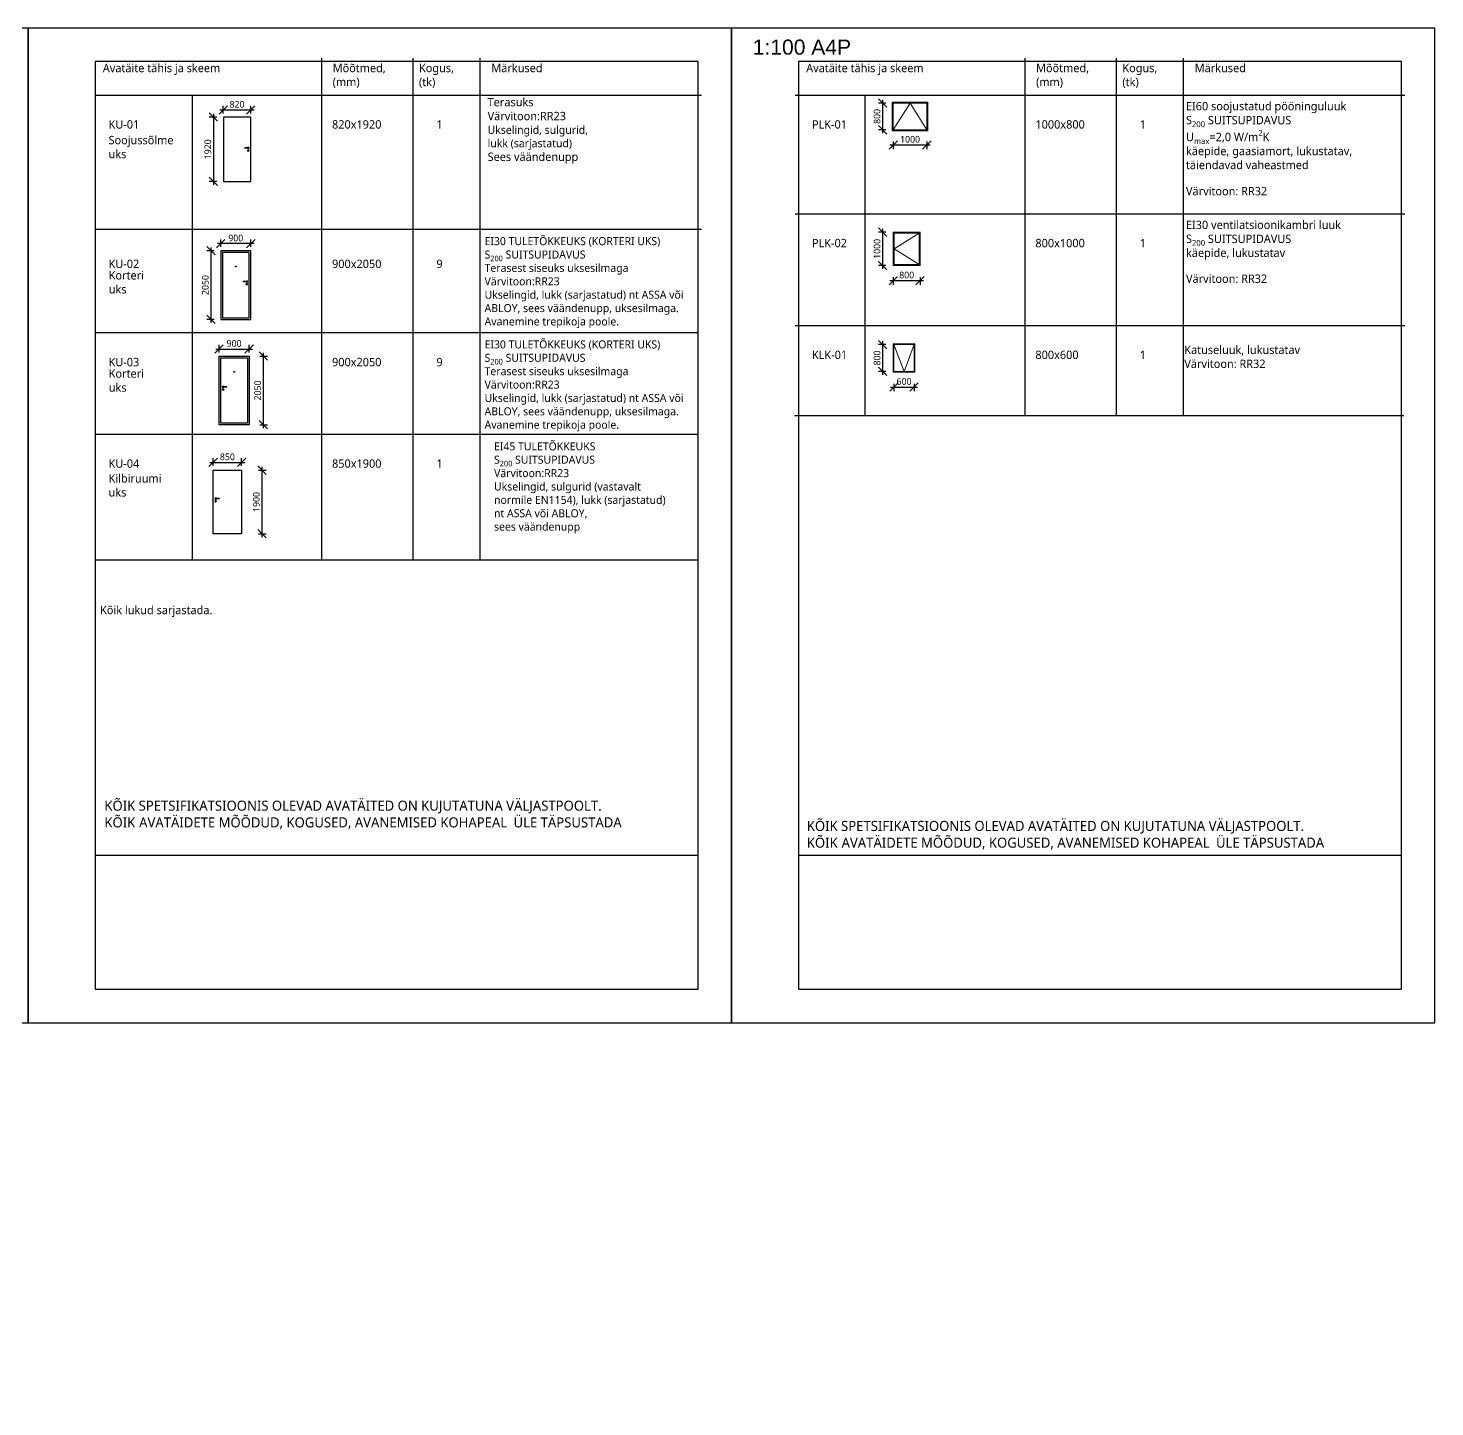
# Model space of a CAD drawing. Header units: millimetres. Extents: x 83708 to 840243643, y 645190 to 956201.
# Drawn here: x 365250 to 407250, y 645190 to 686358 of the extents above; entities that cross this region are included whole.
import ezdxf

# ---------------------------------------------------------------- set-up
doc = ezdxf.new("R2010")
doc.units = ezdxf.units.MM
doc.header["$PDMODE"] = 2
doc.header["$PDSIZE"] = 5
doc.linetypes.add('DASHED', pattern=[0.75, 0.5, -0.25])
for name, color, linetype, lineweight in [('!ESP_EI60 tuletõkkesektsioon', 1, 'DASHED', 30), ('!ESP_Konstruktsioon lõikes', 7, 'Continuous', 30), ('Sein', 7, 'Continuous', 9)]:
    doc.layers.add(name, color=color, linetype=linetype, lineweight=lineweight)
for name, color, linetype in [('!ESP_Mineraalvill', 1, 'Continuous'), ('!ESP_Mõõt', 252, 'Continuous'), ('!ESP_Tekst', 7, 'Continuous')]:
    doc.layers.add(name, color=color, linetype=linetype)
doc.layers.add('!ESP_no_print', color=252, linetype='Continuous', plot=False)
doc.layers.add('RR 32 RAL 8019', color=7, linetype='Continuous', true_color=0x3d3635)
doc.styles.add('3mm', font='arial.ttf', dxfattribs={"height": 3})
doc.styles.add('Annotative', font='malgunsl.ttf', dxfattribs={"height": 2})
doc.dimstyles.new('Annotative', dxfattribs={"dimtxt": 2.5, "dimasz": 2.5, "dimexe": 1.25, "dimexo": 0.625, "dimtad": 1, "dimdec": 0, "dimrnd": 5, "dimtxsty": 'Annotative', "dimblk": 'OBLIQUE', "dimcen": 0, "dimdle": 1, "dimadec": 0, "dimazin": 0, "dimtfac": 1, "dimtdec": 0, "dimtmove": 0, "dimatfit": 3, "dimfxl": 1, "dimfxlon": 1, "dimarcsym": 1})

# ---------------------------------------------------------------- blocks, each defined once
blk = doc.blocks.new('_Oblique')
at = {"color": 0, "linetype": 'ByBlock', "lineweight": -2}
blk.add_line((-0.5, -0.5), (0.5, 0.5), dxfattribs=at)
blk = doc.blocks.new('*D881')
at = {"layer": '!ESP_Mõõt', "color": 0, "lineweight": -2, "transparency": 16777216}
for p, q in [((390762, 684221), (390762, 683221)), ((390862, 684121), (390637, 684121)), ((390862, 683321), (390637, 683321))]:
    blk.add_line(p, q, dxfattribs=at)
at = {"layer": 'Defpoints', "color": 0, "transparency": 16777216}
for p in [(391081, 684121), (390762, 683321), (391081, 683321)]:
    blk.add_point(p, dxfattribs=at)
at = {"layer": '!ESP_Mõõt', "color": 0, "lineweight": -2, "transparency": 16777216, "xscale": 250, "yscale": 250, "zscale": 250}
for p, rotation in [((390762, 684121), 90), ((390762, 683321), 270)]:
    blk.add_blockref('_Oblique', p, dxfattribs=dict(at, rotation=rotation))
at = {"layer": '!ESP_Mõõt', "color": 0, "transparency": 16777216, "insert": (390596, 683721), "char_height": 200, "attachment_point": 5, "rotation": 90, "style": 'Annotative'}
blk.add_mtext('800', dxfattribs=at)
blk = doc.blocks.new('*D882')
at = {"layer": '!ESP_Mõõt', "color": 0, "lineweight": -2, "transparency": 16777216}
for p, q in [((391081, 682972), (391081, 682747)), ((392081, 682972), (392081, 682747)), ((390981, 682872), (392181, 682872))]:
    blk.add_line(p, q, dxfattribs=at)
at = {"layer": 'Defpoints', "color": 0, "transparency": 16777216}
for p in [(391081, 683321), (392081, 683321), (392081, 682872)]:
    blk.add_point(p, dxfattribs=at)
at = {"layer": '!ESP_Mõõt', "color": 0, "lineweight": -2, "transparency": 16777216, "xscale": 250, "yscale": 250, "zscale": 250, "rotation": 180}
blk.add_blockref('_Oblique', (391081, 682872), dxfattribs=at)
at = {"layer": '!ESP_Mõõt', "color": 0, "lineweight": -2, "transparency": 16777216, "xscale": 250, "yscale": 250, "zscale": 250}
blk.add_blockref('_Oblique', (392081, 682872), dxfattribs=at)
at = {"layer": '!ESP_Mõõt', "color": 0, "transparency": 16777216, "insert": (391581, 683039), "char_height": 200, "attachment_point": 5, "style": 'Annotative'}
blk.add_mtext('1000', dxfattribs=at)
blk = doc.blocks.new('*D883')
at = {"layer": '!ESP_Mõõt', "color": 0, "lineweight": -2, "transparency": 16777216}
for p, q in [((390862, 680266), (390637, 680266)), ((390762, 680366), (390762, 679166)), ((390862, 679266), (390637, 679266))]:
    blk.add_line(p, q, dxfattribs=at)
at = {"layer": 'Defpoints', "color": 0, "transparency": 16777216}
for p in [(391081, 680266), (390762, 679266), (391081, 679266)]:
    blk.add_point(p, dxfattribs=at)
at = {"layer": '!ESP_Mõõt', "color": 0, "lineweight": -2, "transparency": 16777216, "xscale": 250, "yscale": 250, "zscale": 250}
for p, rotation in [((390762, 680266), 90), ((390762, 679266), 270)]:
    blk.add_blockref('_Oblique', p, dxfattribs=dict(at, rotation=rotation))
at = {"layer": '!ESP_Mõõt', "color": 0, "transparency": 16777216, "insert": (390596, 679766), "char_height": 200, "attachment_point": 5, "rotation": 90, "style": 'Annotative'}
blk.add_mtext('1000', dxfattribs=at)
blk = doc.blocks.new('*D884')
at = {"layer": '!ESP_Mõõt', "color": 0, "lineweight": -2, "transparency": 16777216}
for p, q in [((390981, 678818), (391981, 678818)), ((391081, 678918), (391081, 678693)), ((391881, 678918), (391881, 678693))]:
    blk.add_line(p, q, dxfattribs=at)
at = {"layer": 'Defpoints', "color": 0, "transparency": 16777216}
for p in [(391081, 679266), (391881, 679266), (391881, 678818)]:
    blk.add_point(p, dxfattribs=at)
at = {"layer": '!ESP_Mõõt', "color": 0, "lineweight": -2, "transparency": 16777216, "xscale": 250, "yscale": 250, "zscale": 250, "rotation": 180}
blk.add_blockref('_Oblique', (391081, 678818), dxfattribs=at)
at = {"layer": '!ESP_Mõõt', "color": 0, "lineweight": -2, "transparency": 16777216, "xscale": 250, "yscale": 250, "zscale": 250}
blk.add_blockref('_Oblique', (391881, 678818), dxfattribs=at)
at = {"layer": '!ESP_Mõõt', "color": 0, "transparency": 16777216, "insert": (391481, 678984), "char_height": 200, "attachment_point": 5, "style": 'Annotative'}
blk.add_mtext('800', dxfattribs=at)
blk = doc.blocks.new('*D885')
at = {"layer": '!ESP_Mõõt', "color": 0, "lineweight": -2, "transparency": 16777216}
for p, q in [((390862, 676910), (390637, 676910)), ((390762, 677010), (390762, 676010)), ((390862, 676110), (390637, 676110))]:
    blk.add_line(p, q, dxfattribs=at)
at = {"layer": 'Defpoints', "color": 0, "transparency": 16777216}
for p in [(391101, 676910), (390762, 676110), (391101, 676110)]:
    blk.add_point(p, dxfattribs=at)
at = {"layer": '!ESP_Mõõt', "color": 0, "lineweight": -2, "transparency": 16777216, "xscale": 250, "yscale": 250, "zscale": 250}
for p, rotation in [((390762, 676910), 90), ((390762, 676110), 270)]:
    blk.add_blockref('_Oblique', p, dxfattribs=dict(at, rotation=rotation))
at = {"layer": '!ESP_Mõõt', "color": 0, "transparency": 16777216, "insert": (390596, 676510), "char_height": 200, "attachment_point": 5, "rotation": 90, "style": 'Annotative'}
blk.add_mtext('800', dxfattribs=at)
blk = doc.blocks.new('*D886')
at = {"layer": '!ESP_Mõõt', "color": 0, "lineweight": -2, "transparency": 16777216}
for p, q in [((391001, 675641), (391801, 675641)), ((391101, 675741), (391101, 675516)), ((391701, 675741), (391701, 675516))]:
    blk.add_line(p, q, dxfattribs=at)
at = {"layer": 'Defpoints', "color": 0, "transparency": 16777216}
for p in [(391101, 676110), (391701, 676110), (391701, 675641)]:
    blk.add_point(p, dxfattribs=at)
at = {"layer": '!ESP_Mõõt', "color": 0, "lineweight": -2, "transparency": 16777216, "xscale": 250, "yscale": 250, "zscale": 250, "rotation": 180}
blk.add_blockref('_Oblique', (391101, 675641), dxfattribs=at)
at = {"layer": '!ESP_Mõõt', "color": 0, "lineweight": -2, "transparency": 16777216, "xscale": 250, "yscale": 250, "zscale": 250}
blk.add_blockref('_Oblique', (391701, 675641), dxfattribs=at)
at = {"layer": '!ESP_Mõõt', "color": 0, "transparency": 16777216, "insert": (391401, 675807), "char_height": 200, "attachment_point": 5, "style": 'Annotative'}
blk.add_mtext('600', dxfattribs=at)
blk = doc.blocks.new('*D909')
at = {"layer": '!ESP_Mõõt', "color": 0, "lineweight": -2, "transparency": 16777216}
for p, q in [((371996, 683913), (370976, 683913)), ((371076, 683813), (371076, 684038)), ((371896, 683813), (371896, 684038))]:
    blk.add_line(p, q, dxfattribs=at)
at = {"layer": 'Defpoints', "color": 0, "transparency": 16777216}
for p in [(371076, 683913), (371076, 683700), (371896, 683700)]:
    blk.add_point(p, dxfattribs=at)
at = {"layer": '!ESP_Mõõt', "color": 0, "lineweight": -2, "transparency": 16777216, "xscale": 250, "yscale": 250, "zscale": 250, "rotation": 180}
blk.add_blockref('_Oblique', (371076, 683913), dxfattribs=at)
at = {"layer": '!ESP_Mõõt', "color": 0, "lineweight": -2, "transparency": 16777216, "xscale": 250, "yscale": 250, "zscale": 250}
blk.add_blockref('_Oblique', (371896, 683913), dxfattribs=at)
at = {"layer": '!ESP_Mõõt', "color": 0, "transparency": 16777216, "insert": (371486, 684079), "char_height": 200, "attachment_point": 5, "style": 'Annotative'}
blk.add_mtext('820', dxfattribs=at)
blk = doc.blocks.new('*D910')
at = {"layer": '!ESP_Mõõt', "color": 0, "lineweight": -2, "transparency": 16777216}
for p, q in [((370782, 683800), (370782, 681680)), ((370882, 683700), (370657, 683700)), ((370882, 681780), (370657, 681780))]:
    blk.add_line(p, q, dxfattribs=at)
at = {"layer": 'Defpoints', "color": 0, "transparency": 16777216}
for p in [(371076, 683700), (370782, 681780), (371076, 681780)]:
    blk.add_point(p, dxfattribs=at)
at = {"layer": '!ESP_Mõõt', "color": 0, "lineweight": -2, "transparency": 16777216, "xscale": 250, "yscale": 250, "zscale": 250}
for p, rotation in [((370782, 683700), 90), ((370782, 681780), 270)]:
    blk.add_blockref('_Oblique', p, dxfattribs=dict(at, rotation=rotation))
at = {"layer": '!ESP_Mõõt', "color": 0, "transparency": 16777216, "insert": (370615, 682740), "char_height": 200, "attachment_point": 5, "rotation": 90, "style": 'Annotative'}
blk.add_mtext('1920', dxfattribs=at)
blk = doc.blocks.new('*D911')
at = {"layer": '!ESP_Mõõt', "color": 0, "lineweight": -2, "transparency": 16777216}
for p, q in [((370999, 679824), (370999, 680049)), ((371899, 679824), (371899, 680049)), ((371999, 679924), (370899, 679924))]:
    blk.add_line(p, q, dxfattribs=at)
at = {"layer": 'Defpoints', "color": 0, "transparency": 16777216}
for p in [(370999, 679924), (370999, 679712), (371899, 679712)]:
    blk.add_point(p, dxfattribs=at)
at = {"layer": '!ESP_Mõõt', "color": 0, "lineweight": -2, "transparency": 16777216, "xscale": 250, "yscale": 250, "zscale": 250, "rotation": 180}
blk.add_blockref('_Oblique', (370999, 679924), dxfattribs=at)
at = {"layer": '!ESP_Mõõt', "color": 0, "lineweight": -2, "transparency": 16777216, "xscale": 250, "yscale": 250, "zscale": 250}
blk.add_blockref('_Oblique', (371899, 679924), dxfattribs=at)
at = {"layer": '!ESP_Mõõt', "color": 0, "transparency": 16777216, "insert": (371449, 680090), "char_height": 200, "attachment_point": 5, "style": 'Annotative'}
blk.add_mtext('900', dxfattribs=at)
blk = doc.blocks.new('*D912')
at = {"layer": '!ESP_Mõõt', "color": 0, "lineweight": -2, "transparency": 16777216}
for p, q in [((370805, 679712), (370580, 679712)), ((370705, 679812), (370705, 677562)), ((370805, 677662), (370580, 677662))]:
    blk.add_line(p, q, dxfattribs=at)
at = {"layer": 'Defpoints', "color": 0, "transparency": 16777216}
for p in [(370999, 679712), (370705, 677662), (370999, 677662)]:
    blk.add_point(p, dxfattribs=at)
at = {"layer": '!ESP_Mõõt', "color": 0, "lineweight": -2, "transparency": 16777216, "xscale": 250, "yscale": 250, "zscale": 250}
for p, rotation in [((370705, 679712), 90), ((370705, 677662), 270)]:
    blk.add_blockref('_Oblique', p, dxfattribs=dict(at, rotation=rotation))
at = {"layer": '!ESP_Mõõt', "color": 0, "transparency": 16777216, "insert": (370539, 678687), "char_height": 200, "attachment_point": 5, "rotation": 90, "style": 'Annotative'}
blk.add_mtext('2050', dxfattribs=at)
blk = doc.blocks.new('*D913')
at = {"layer": '!ESP_Mõõt', "color": 0, "lineweight": -2, "transparency": 16777216}
for p, q in [((370849, 676776), (371949, 676776)), ((370949, 676676), (370949, 676901)), ((371849, 676676), (371849, 676901))]:
    blk.add_line(p, q, dxfattribs=at)
at = {"layer": 'Defpoints', "color": 0, "transparency": 16777216}
for p in [(371849, 676776), (370949, 676564), (371849, 676564)]:
    blk.add_point(p, dxfattribs=at)
at = {"layer": '!ESP_Mõõt', "color": 0, "lineweight": -2, "transparency": 16777216, "xscale": 250, "yscale": 250, "zscale": 250, "rotation": 180}
blk.add_blockref('_Oblique', (370949, 676776), dxfattribs=at)
at = {"layer": '!ESP_Mõõt', "color": 0, "lineweight": -2, "transparency": 16777216, "xscale": 250, "yscale": 250, "zscale": 250}
blk.add_blockref('_Oblique', (371849, 676776), dxfattribs=at)
at = {"layer": '!ESP_Mõõt', "color": 0, "transparency": 16777216, "insert": (371399, 676942), "char_height": 200, "attachment_point": 5, "style": 'Annotative'}
blk.add_mtext('900', dxfattribs=at)
blk = doc.blocks.new('*D914')
at = {"layer": '!ESP_Mõõt', "color": 0, "lineweight": -2, "transparency": 16777216}
for p, q in [((372269, 676664), (372269, 674414)), ((372169, 676564), (372394, 676564)), ((372169, 674514), (372394, 674514))]:
    blk.add_line(p, q, dxfattribs=at)
at = {"layer": 'Defpoints', "color": 0, "transparency": 16777216}
for p in [(371849, 676564), (371849, 674514), (372269, 674514)]:
    blk.add_point(p, dxfattribs=at)
at = {"layer": '!ESP_Mõõt', "color": 0, "lineweight": -2, "transparency": 16777216, "xscale": 250, "yscale": 250, "zscale": 250}
for p, rotation in [((372269, 676564), 90), ((372269, 674514), 270)]:
    blk.add_blockref('_Oblique', p, dxfattribs=dict(at, rotation=rotation))
at = {"layer": '!ESP_Mõõt', "color": 0, "transparency": 16777216, "insert": (372103, 675539), "char_height": 200, "attachment_point": 5, "rotation": 90, "style": 'Annotative'}
blk.add_mtext('2050', dxfattribs=at)
blk = doc.blocks.new('*D915')
at = {"layer": '!ESP_Mõõt', "color": 0, "lineweight": -2, "transparency": 16777216}
for p, q in [((370674, 673391), (371724, 673391)), ((370774, 673291), (370774, 673516)), ((371624, 673291), (371624, 673516))]:
    blk.add_line(p, q, dxfattribs=at)
at = {"layer": 'Defpoints', "color": 0, "transparency": 16777216}
for p in [(371624, 673391), (370774, 673159), (371624, 673159)]:
    blk.add_point(p, dxfattribs=at)
at = {"layer": '!ESP_Mõõt', "color": 0, "lineweight": -2, "transparency": 16777216, "xscale": 250, "yscale": 250, "zscale": 250, "rotation": 180}
blk.add_blockref('_Oblique', (370774, 673391), dxfattribs=at)
at = {"layer": '!ESP_Mõõt', "color": 0, "lineweight": -2, "transparency": 16777216, "xscale": 250, "yscale": 250, "zscale": 250}
blk.add_blockref('_Oblique', (371624, 673391), dxfattribs=at)
at = {"layer": '!ESP_Mõõt', "color": 0, "transparency": 16777216, "insert": (371199, 673557), "char_height": 200, "attachment_point": 5, "style": 'Annotative'}
blk.add_mtext('850', dxfattribs=at)
blk = doc.blocks.new('*D916')
at = {"layer": '!ESP_Mõõt', "color": 0, "lineweight": -2, "transparency": 16777216}
for p, q in [((372131, 673159), (372356, 673159)), ((372231, 673259), (372231, 671159)), ((372131, 671259), (372356, 671259))]:
    blk.add_line(p, q, dxfattribs=at)
at = {"layer": 'Defpoints', "color": 0, "transparency": 16777216}
for p in [(371624, 673159), (371624, 671259), (372231, 671259)]:
    blk.add_point(p, dxfattribs=at)
at = {"layer": '!ESP_Mõõt', "color": 0, "lineweight": -2, "transparency": 16777216, "xscale": 250, "yscale": 250, "zscale": 250}
for p, rotation in [((372231, 673159), 90), ((372231, 671259), 270)]:
    blk.add_blockref('_Oblique', p, dxfattribs=dict(at, rotation=rotation))
at = {"layer": '!ESP_Mõõt', "color": 0, "transparency": 16777216, "insert": (372064, 672209), "char_height": 200, "attachment_point": 5, "rotation": 90, "style": 'Annotative'}
blk.add_mtext('1900', dxfattribs=at)

msp = doc.modelspace()

# ---------------------------------------------------------------- hatches: boundary and pattern name
at = {"layer": '!ESP_Mineraalvill', "ltscale": 0.5}
h = msp.add_hatch(dxfattribs=at)
h.set_pattern_fill('ANSI37', color=256, scale=50)
h.paths.add_polyline_path([(398850.7, 647849.5), (398789, 647849.5)], flags=17)
h = msp.add_hatch(dxfattribs=at)
h.set_pattern_fill('ANSI37', color=256, scale=50)
h.paths.add_polyline_path([(403401.2, 647849.5), (403462.9, 647849.5)], flags=17)
h = msp.add_hatch()
h.set_pattern_fill('AR-CONC', color=256, scale=30, angle=45)
h.paths.add_polyline_path([(390909.3, 654693.9), (390909.4, 654573.9), (390989.7, 654573.9), (390989.5, 654693.9)])
h = msp.add_hatch()
h.set_pattern_fill('ANSI37', color=256, scale=50, angle=45)
h.set_pattern_definition([(90, (-393141.7, -654446.82), (-158.75, 0), []), (180, (-393141.7, -654446.82), (0, -158.75), [])])
h.paths.add_polyline_path([(389909.5, 647768), (389934.5, 647768), (389934.5, 647710.3), (389909.5, 647710.3)])
h = msp.add_hatch()
h.set_pattern_fill('AR-B816', color=256, scale=3, angle=90)
h.set_pattern_definition([(90, (3069.9, -7488.4), (-609.6, 4e-14), []), (180, (3069.9, -7488.4), (-609.6, -609.6), [609.6, -609.6])])
h.paths.add_polyline_path([(400655.9, 646565.7), (400643.4, 646567.8), (400643.4, 646486.8), (400655.9, 646486.8)])
h = msp.add_hatch()
h.set_pattern_fill('AR-B816', color=256, scale=3, angle=90)
h.set_pattern_definition([(90, (-397149.63, -656457.8), (-609.6, 4e-14), []), (180, (-397149.63, -656457.8), (-609.6, -609.6), [609.6, -609.6])])
h.paths.add_polyline_path([(388265, 645269.1), (388277.5, 645271.2), (388277.5, 645190.2), (388265, 645190.2)])
at = {"layer": 'RR 32 RAL 8019', "ltscale": 10}
h = msp.add_hatch(color=9, dxfattribs=at)
h.dxf.hatch_style = 1
edge = h.paths.add_edge_path()
edge.add_line((371723.6, 682790.3), (371823.6, 682790.3))
edge.add_arc((371823.6, 682780.3), 10, -90, 90, ccw=False)
edge.add_line((371823.6, 682770.3), (371723.6, 682770.3))
edge.add_arc((371723.6, 682780.3), 10, 90, 270, ccw=False)
h = msp.add_hatch(color=9, dxfattribs=at)
h.dxf.hatch_style = 1
edge = h.paths.add_edge_path()
edge.add_arc((371823.6, 682700.3), 25, 0, 360)
h = msp.add_hatch(color=9, dxfattribs=at)
h.dxf.hatch_style = 1
edge = h.paths.add_edge_path()
edge.add_line((371823.6, 682770.3), (371800.7, 682770.3))
edge.add_arc((371823.6, 682780.3), 25, 203.57818, 516.42182)
edge.add_line((371800.7, 682790.3), (371823.6, 682790.3))
edge.add_arc((371823.6, 682780.3), 10, -90, 90, ccw=False)
h = msp.add_hatch(color=9, dxfattribs=at)
h.dxf.hatch_style = 1
edge = h.paths.add_edge_path()
edge.add_line((371676.5, 678801.9), (371776.5, 678801.9))
edge.add_arc((371776.5, 678791.9), 10, -90, 90, ccw=False)
edge.add_line((371776.5, 678781.9), (371676.5, 678781.9))
edge.add_arc((371676.5, 678791.9), 10, 90, 270, ccw=False)
h = msp.add_hatch(color=9, dxfattribs=at)
h.dxf.hatch_style = 1
edge = h.paths.add_edge_path()
edge.add_arc((371776.5, 678711.9), 25, 0, 360)
h = msp.add_hatch(color=9, dxfattribs=at)
h.dxf.hatch_style = 1
edge = h.paths.add_edge_path()
edge.add_line((371776.5, 678781.9), (371753.5, 678781.9))
edge.add_arc((371776.5, 678791.9), 25, 203.57818, 516.42182)
edge.add_line((371753.5, 678801.9), (371776.5, 678801.9))
edge.add_arc((371776.5, 678791.9), 10, -90, 90, ccw=False)
h = msp.add_hatch(color=9, dxfattribs=at)
h.dxf.hatch_style = 1
edge = h.paths.add_edge_path()
edge.add_line((371072.5, 675633.5), (371095.4, 675633.5))
edge.add_arc((371072.5, 675643.5), 25, 23.57818, 336.42182, ccw=False)
edge.add_line((371095.4, 675653.5), (371072.5, 675653.5))
edge.add_arc((371072.5, 675643.5), 10, 90, 270)
h = msp.add_hatch(color=9, dxfattribs=at)
h.dxf.hatch_style = 1
edge = h.paths.add_edge_path()
edge.add_arc((371072.5, 675563.5), 25, 0, 360)
h = msp.add_hatch(color=9, dxfattribs=at)
h.dxf.hatch_style = 1
edge = h.paths.add_edge_path()
edge.add_line((371172.5, 675653.5), (371072.5, 675653.5))
edge.add_arc((371072.5, 675643.5), 10, 90, 270)
edge.add_line((371072.5, 675633.5), (371172.5, 675633.5))
edge.add_arc((371172.5, 675643.5), 10, 270, 450)
h = msp.add_hatch(color=9, dxfattribs=at)
h.dxf.hatch_style = 1
edge = h.paths.add_edge_path()
edge.add_line((370848.6, 672299.1), (370871.5, 672299.1))
edge.add_arc((370848.6, 672309.1), 25, 23.57818, 336.42182, ccw=False)
edge.add_line((370871.5, 672319.1), (370848.6, 672319.1))
edge.add_arc((370848.6, 672309.1), 10, 90, 270)
h = msp.add_hatch(color=9, dxfattribs=at)
h.dxf.hatch_style = 1
edge = h.paths.add_edge_path()
edge.add_arc((370848.6, 672229.1), 25, 0, 360)
h = msp.add_hatch(color=9, dxfattribs=at)
h.dxf.hatch_style = 1
edge = h.paths.add_edge_path()
edge.add_line((370948.6, 672319.1), (370848.6, 672319.1))
edge.add_arc((370848.6, 672309.1), 10, 90, 270)
edge.add_line((370848.6, 672299.1), (370948.6, 672299.1))
edge.add_arc((370948.6, 672309.1), 10, 270, 450)

# ---------------------------------------------------------------- linework, layer by layer
at = {"layer": '!ESP_Konstruktsioon lõikes'}
for points in [[(371898.6, 683700.3), (371078.6, 683700.3), (371078.6, 681780.3), (371898.6, 681780.3)], [(371899.5, 679711.9), (370999.5, 679711.9), (370999.5, 677661.9), (371899.5, 677661.9)], [(371849.5, 679661.9), (371049.5, 679661.9), (371049.5, 677711.9), (371849.5, 677711.9)], [(370949.5, 676563.5), (371849.5, 676563.5), (371849.5, 674513.5), (370949.5, 674513.5)], [(370999.5, 676513.5), (371799.5, 676513.5), (371799.5, 674563.5), (370999.5, 674563.5)], [(370773.6, 673159.1), (371623.6, 673159.1), (371623.6, 671259.1), (370773.6, 671259.1)]]:
    msp.add_lwpolyline(points, close=True, dxfattribs=at)
for centre in [(371449.5, 679241.5), (371399.5, 676093.1)]:
    msp.add_circle(centre, 11.9, dxfattribs=at)
at = {"layer": '!ESP_no_print', "flags": 128}
for points in [[(344249.6, 656657.8), (365249.6, 656657.8), (365249.6, 686357.8), (344249.6, 686357.8)], [(365249.6, 656657.8), (386249.6, 656657.8), (386249.6, 686357.8), (365249.6, 686357.8)], [(386249.6, 656657.8), (407249.6, 656657.8), (407249.6, 686357.8), (386249.6, 686357.8)], [(386249.6, 656657.8), (407249.6, 656657.8), (407249.6, 686357.8), (386249.6, 686357.8)], [(386249.6, 656657.8), (407249.6, 656657.8), (407249.6, 686357.8), (386249.6, 686357.8)], [(367249.6, 657657.8), (385249.6, 657657.8), (385249.6, 685357.8), (367249.6, 685357.8)], [(388249.6, 657657.8), (406249.6, 657657.8), (406249.6, 685357.8), (388249.6, 685357.8)], [(388249.6, 657657.8), (406249.6, 657657.8), (406249.6, 685357.8), (388249.6, 685357.8)], [(367249.6, 657657.8), (385249.6, 657657.8), (385249.6, 661657.8), (367249.6, 661657.8)], [(388249.6, 657657.8), (406249.6, 657657.8), (406249.6, 661657.8), (388249.6, 661657.8)], [(388249.6, 657657.8), (406249.6, 657657.8), (406249.6, 661657.8), (388249.6, 661657.8)]]:
    msp.add_lwpolyline(points, close=True, dxfattribs=at)
at = {"layer": '!ESP_Tekst'}
msp.add_line((370149.6, 684357.8), (370149.6, 670485.6), dxfattribs=at)
at = {"layer": '!ESP_Tekst', "flags": 128}
for points in [[(374006.7, 685457.8), (374006.7, 676344)], [(374006.7, 685457.8), (374006.7, 670485.6)], [(376732.2, 685457.8), (376732.2, 676344)], [(376732.2, 685457.8), (376732.2, 670485.6)], [(378732.2, 685457.8), (378732.2, 676344)], [(395006.7, 685457.8), (395006.7, 674795.1)], [(397732.2, 685457.8), (397732.2, 674795.1)], [(399732.2, 685457.8), (399732.2, 674795.1)], [(378732.2, 685375.6), (378732.2, 670485.6)], [(367249.6, 684357.8), (385349.6, 684357.8)], [(388149.6, 684357.8), (406349.6, 684357.8)], [(390232.2, 684357.8), (390232.2, 674795.1)], [(388149.6, 680814.4), (406349.6, 680814.4)], [(367249.6, 680350.9), (385249.6, 680350.9)], [(367249.6, 680350.9), (385249.6, 680350.9)], [(367249.6, 680350.9), (385349.6, 680350.9)], [(367249.6, 680350.9), (385249.6, 680350.9)], [(388149.6, 677477.5), (406349.6, 677477.5)], [(367249.6, 677267.7), (385249.6, 677267.7)], [(388127.9, 674795.1), (406327.9, 674795.1)], [(367249.6, 674231.6), (385249.6, 674231.6)], [(367249.6, 674231.6), (378732.2, 674231.6)], [(367249.6, 670485.6), (385249.6, 670485.6)]]:
    msp.add_lwpolyline(points, dxfattribs=at)
at = {"layer": 'Sein'}
for points in [[(391050.8, 684150.9), (392110.8, 684150.9), (392110.8, 683290.9), (391050.8, 683290.9)], [(391080.8, 684120.9), (392080.8, 684120.9), (392080.8, 683320.9), (391080.8, 683320.9)], [(391080.8, 680266.5), (391880.8, 680266.5), (391880.8, 679266.5), (391080.8, 679266.5)], [(391110.8, 680236.5), (391850.8, 680236.5), (391850.8, 679296.5), (391110.8, 679296.5)], [(391720.8, 676929.6), (391720.8, 676089.6), (391080.8, 676089.6), (391080.8, 676929.6)], [(391700.8, 676909.6), (391700.8, 676109.6), (391100.8, 676109.6), (391100.8, 676909.6)]]:
    msp.add_lwpolyline(points, close=True, dxfattribs=at)
for points in [[(391080.8, 683320.9), (391580.8, 684120.9), (392080.8, 683320.9)], [(391850.8, 679296.5), (391110.8, 679766.5), (391850.8, 680236.5)], [(391700.8, 676909.6), (391400.8, 676109.6), (391100.8, 676909.6)]]:
    msp.add_lwpolyline(points, dxfattribs=at)
for points in [[(371723.6, 682790.3), (371823.6, 682790.3, -1), (371823.6, 682770.3), (371723.6, 682770.3, -1)], [(371823.6, 682770.3), (371800.7, 682770.3, 4.7912878), (371800.7, 682790.3), (371823.6, 682790.3, -1)], [(371676.5, 678801.9), (371776.5, 678801.9, -1), (371776.5, 678781.9), (371676.5, 678781.9, -1)], [(371776.5, 678781.9), (371753.5, 678781.9, 4.7912878), (371753.5, 678801.9), (371776.5, 678801.9, -1)], [(371072.5, 675633.5), (371095.4, 675633.5, -4.7912878), (371095.4, 675653.5), (371072.5, 675653.5, 1)], [(371172.5, 675653.5), (371072.5, 675653.5, 1), (371072.5, 675633.5), (371172.5, 675633.5, 1)], [(370848.6, 672299.1), (370871.5, 672299.1, -4.7912878), (370871.5, 672319.1), (370848.6, 672319.1, 1)], [(370948.6, 672319.1), (370848.6, 672319.1, 1), (370848.6, 672299.1), (370948.6, 672299.1, 1)]]:
    msp.add_lwpolyline(points, format="xyb", close=True, dxfattribs=at)
for centre in [(371823.6, 682700.3), (371776.5, 678711.9), (371072.5, 675563.5), (370848.6, 672229.1)]:
    msp.add_circle(centre, 25, dxfattribs=at)

# ---------------------------------------------------------------- texts
at = {"layer": '!ESP_EI60 tuletõkkesektsioon', "char_height": 250, "width": 677.603, "attachment_point": 1, "style": 'Annotative'}
for s, insert in [('PLK-01', (388651.2, 683607.8)), ('PLK-02', (388651.2, 680064.4)), ('KU-02', (367651.2, 679444.3)), ('KU-03', (367651.2, 676511.4)), ('KU-04', (367651.2, 673481.6))]:
    msp.add_mtext(s, dxfattribs=dict(at, insert=insert))
at = {"layer": '!ESP_no_print', "insert": (386884, 686017), "char_height": 450, "attachment_point": 1, "style": '3mm'}
msp.add_mtext('1:100 A4P', dxfattribs=at)
at = {"layer": '!ESP_Tekst', "style": 'Annotative'}
for s, insert, char_height, width, attachment_point in [('Avatäite tähis ja skeem', (367479.4, 685292.3), 250, 7252.457, 1), ('Mõõtmed,\\P(mm)', (374342.9, 685292.3), 250, 7252.457, 1), ('Kogus,\\P(tk)', (376920.1, 685292.3), 250, 7252.457, 1), ('Märkused', (379079.8, 685292.3), 250, 7252.457, 1), ('Avatäite tähis ja skeem', (388479.4, 685292.3), 250, 7252.457, 1), ('Mõõtmed,\\P(mm)', (395342.9, 685292.3), 250, 7252.457, 1), ('Kogus,\\P(tk)', (397920.1, 685292.3), 250, 7252.457, 1), ('Märkused', (400079.8, 685292.3), 250, 7252.457, 1), ('\\A1;Terasuks\\PVärvitoon:RR23\\P\\pxql;{\\H0.95833x;Ukselingid, sulgurid, \\Plukk (sarjastatud)\\P\\pq*;}Sees väändenupp', (378968.5, 684274.1), 250, 7252.457, 1), ('\\A1;\\pxql;{\\C1;EI60} soojustatud pööninguluuk\\PS{\\H0.7x;\\S^ 200;\\H1.42857x; SUITSUPIDAVUS\\PU\\H0.7x;\\S^ max;\\H1.42857x;=2,0 W/m\\H0.7x;\\S2^ ;\\H1.42857x;K\\Pkäepide, gaasiamort, lukustatav,\\Ptäiendavad vaheastmed}', (399818.9, 684152.7), 250, 6430.773, 1), ('KU-01', (367651.2, 683607.8), 250, 677.603, 1), ('820x1920', (374322.8, 683607.8), 250, 1403.938, 1), ('1', (377438.5, 683607.8), 250, 425.784, 1), ('1000x800', (395322.8, 683607.8), 250, 1403.938, 1), ('1', (398438.5, 683607.8), 250, 425.784, 1), ('Soojussõlme uks', (367651.2, 683139.7), 250, 677.603, 1), ('\\pxql;Värvitoon: RR32', (399818.9, 681615.3), 250, 6430.773, 1), ('\\pxql;{\\C1;EI30} ventilatsioonikambri luuk\\P{\\A1;S\\H0.7x;\\S^ 200;\\H1.42857x; SUITSUPIDAVUS\\A0;\\Pkäepide, lukustatav}', (399818.9, 680609.3), 250, 6430.773, 1), ('\\A1;\\pxql;{\\H0.95833x;\\C1;EI30 TULETÕKKEUKS (KORTERI UKS)\\PS\\H0.7x;\\S^ 200;\\H1.42857x; SUITSUPIDAVUS\\C256;\\PTerasest siseuks uksesilmaga\\PVärvitoon:RR23\\PUkselingid, lukk (sarjastatud) nt ASSA või ABLOY, sees väändenupp, uksesilmaga. \\PAvanemine trepikoja poole.}', (382017.4, 678758.3), 250, 6280.088, 5), ('800x1000', (395322.8, 680064.4), 250, 1403.938, 1), ('1', (398438.5, 680064.4), 250, 425.784, 1), ('900x2050', (374322.8, 679444.3), 250, 1403.938, 1), ('9', (377438.5, 679444.3), 250, 425.784, 1), ('Korteri uks', (367655.8, 679102.4), 250, 677.603, 1), ('\\pxql;Värvitoon: RR32', (399818.9, 679000.9), 250, 6430.773, 1), ('\\A1;\\pxql;{\\H0.95833x;\\C1;EI30 TULETÕKKEUKS (KORTERI UKS)\\PS\\H0.7x;\\S^ 200;\\H1.42857x; SUITSUPIDAVUS\\C256;\\PTerasest siseuks \\H1x;uksesilmaga\\P\\H1x;Värvitoon:RR23\\PUkselingid, lukk (sarjastatud) nt ASSA või ABLOY, sees väändenupp, uksesilmaga. \\PAvanemine trepikoja poole.}', (382017.4, 675675.1), 250, 6280.088, 5), ('KLK-01', (388651.2, 676727.5), 250, 677.603, 1), ('800x600', (395322.8, 676727.5), 250, 1403.938, 1), ('1', (398438.5, 676727.5), 250, 425.784, 1), ('\\pxql;Katuseluuk, lukustatav\\P\\pq*;Värvitoon: RR32', (399768.8, 676877.1), 250, 6430.773, 1), ('900x2050', (374322.8, 676511.4), 250, 1403.938, 1), ('9', (377438.5, 676511.4), 250, 425.784, 1), ('Korteri uks', (367655.8, 676169.5), 250, 677.603, 1), ('\\A1;\\pxql;{\\H0.95833x;\\C1;EI45 TULETÕKKEUKS\\PS\\H0.7x;\\S^ 200;\\H1.42857x; SUITSUPIDAVUS\\C256;\\PVärvitoon:RR23\\PUkselingid, sulgurid (vastavalt\\Pnormile EN1154), lukk (sarjastatud)\\Pnt ASSA või ABLOY,\\Psees väändenupp }', (379160.1, 673991), 250, 6430.773, 1), ('850x1900', (374322.8, 673481.6), 250, 1403.938, 1), ('1', (377438.5, 673481.6), 250, 425.784, 1), ('Kilbiruumi uks', (367651.2, 673038.3), 250, 677.603, 1), ('{\\H0.83333x;Kõik lukud sarjastada.}', (367398.4, 669107.7), 300, 6430.773, 1), ('\\A1;KÕIK SPETSIFIKATSIOONIS OLEVAD AVATÄITED ON KUJUTATUNA VÄLJASTPOOLT.{\\fArial|b0|i0|c186|p34;\\P}KÕIK{\\fArial|b0|i0|c186|p34; }AVATÄIDETE MÕÕDUD, KOGUSED, AVANEMISED KOHAPEAL{\\fISOCPEUR|b0|i0|c186|p34; }ÜLE TÄPSUSTADA', (367526, 663291.5), 300, 18291.356, 1), ('\\A1;KÕIK SPETSIFIKATSIOONIS OLEVAD AVATÄITED ON KUJUTATUNA VÄLJASTPOOLT.{\\fArial|b0|i0|c186|p34;\\P}KÕIK{\\fArial|b0|i0|c186|p34; }AVATÄIDETE MÕÕDUD, KOGUSED, AVANEMISED KOHAPEAL{\\fISOCPEUR|b0|i0|c186|p34; }ÜLE TÄPSUSTADA', (388498.4, 662686.2), 300, 18291.356, 1)]:
    msp.add_mtext(s, dxfattribs=dict(at, insert=insert, char_height=char_height, width=width, attachment_point=attachment_point))

# ---------------------------------------------------------------- dimensions: what is measured, and where the dimension line sits
at = {"layer": '!ESP_Mõõt'}
for base, p1, p2, picture, middle in [((371076, 683912.7), (371896, 683700.3), (371076, 683700.3), '*D909', (371486, 684078.6)), ((392080.8, 682872.3), (391080.8, 683320.9), (392080.8, 683320.9), '*D882', (391580.8, 683038.8)), ((370999.5, 679924.2), (371899.5, 679711.9), (370999.5, 679711.9), '*D911', (371449.5, 680090.2)), ((391880.8, 678817.9), (391080.8, 679266.5), (391880.8, 679266.5), '*D884', (391480.8, 678983.9)), ((391700.8, 675641), (391100.8, 676109.6), (391700.8, 676109.6), '*D886', (391400.8, 675807))]:
    dim = msp.add_linear_dim(base=base, p1=p1, p2=p2, dimstyle='Annotative', dxfattribs=at)
    dim.commit()
    dim.dimension.update_dxf_attribs({"geometry": picture, "text_midpoint": middle})
for base, p1, p2, angle, picture, middle in [((390762.4, 683320.9), (391080.8, 684120.9), (391080.8, 683320.9), 90, '*D881', (390596.4, 683720.9)), ((370781.7, 681780.3), (371076, 683700.3), (371076, 681780.3), 90, '*D910', (370615.1, 682740.3)), ((390762.4, 679266.5), (391080.8, 680266.5), (391080.8, 679266.5), 90, '*D883', (390595.9, 679766.5)), ((370705.1, 677661.9), (370999.5, 679711.9), (370999.5, 677661.9), 90, '*D912', (370539.1, 678686.9)), ((371849.5, 676775.8), (370949.5, 676563.5), (371849.5, 676563.5), 180, '*D913', (371399.5, 676941.8)), ((372268.8, 674513.5), (371849.5, 676563.5), (371849.5, 674513.5), 90, '*D914', (372102.8, 675538.5)), ((390762.4, 676109.6), (391100.8, 676909.6), (391100.8, 676109.6), 90, '*D885', (390596.4, 676509.6)), ((371623.6, 673391.4), (370773.6, 673159.1), (371623.6, 673159.1), 180, '*D915', (371198.6, 673557.4)), ((372230.5, 671259.1), (371623.6, 673159.1), (371623.6, 671259.1), 90, '*D916', (372064, 672209.1))]:
    dim = msp.add_linear_dim(base=base, p1=p1, p2=p2, angle=angle, dimstyle='Annotative', dxfattribs=at)
    dim.commit()
    dim.dimension.update_dxf_attribs({"geometry": picture, "text_midpoint": middle})

doc.saveas('drawing.dxf')
